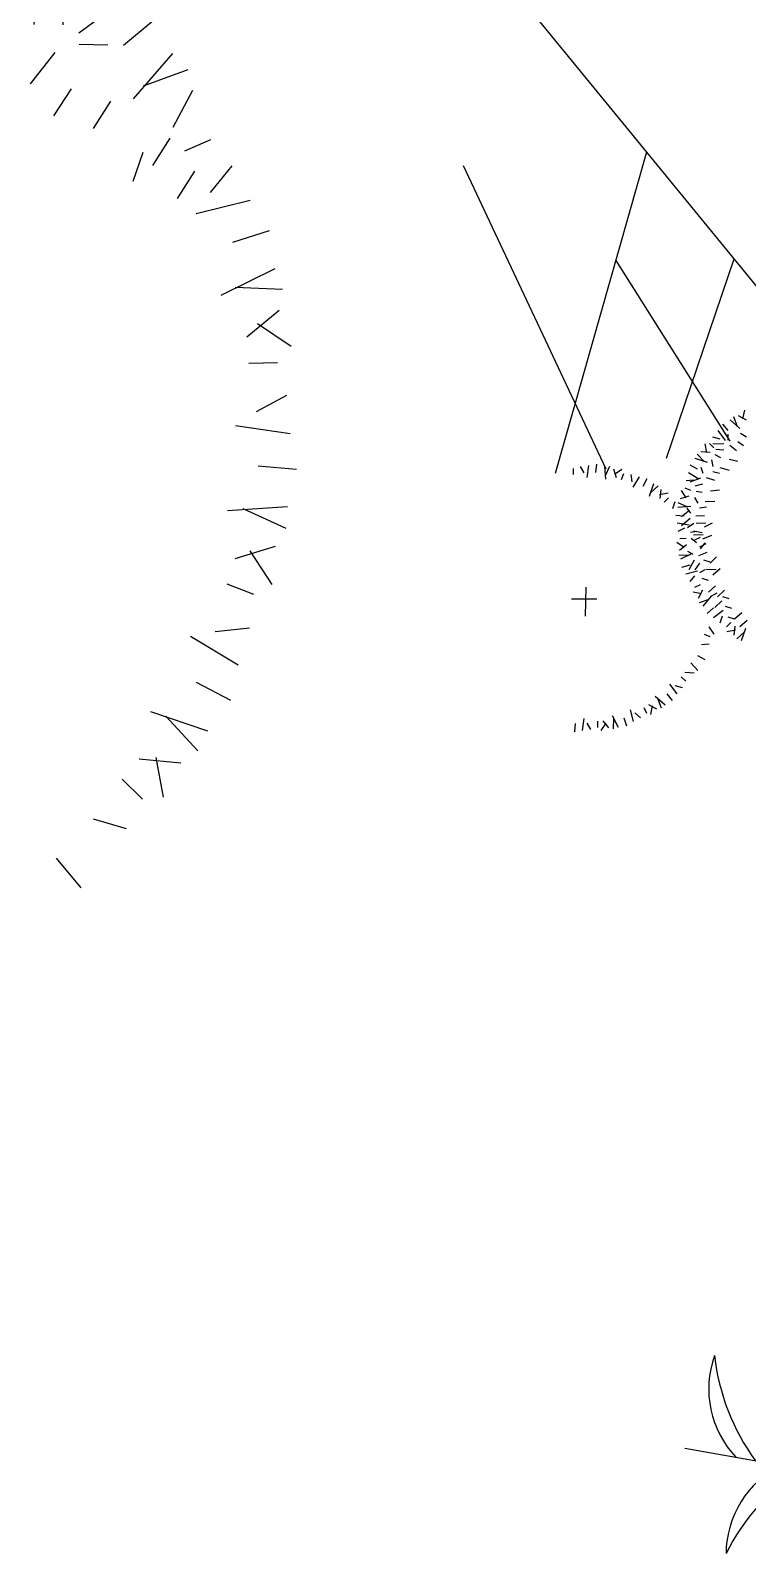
# Model space of a CAD drawing. Header units: millimetres. Extents: x 216896 to 446004, y 63591 to 243769.
# Drawn here: x 394242 to 395228, y 87406 to 89499 of the extents above; entities that cross this region are included whole.
import ezdxf

# ---------------------------------------------------------------- set-up
doc = ezdxf.new("R2010")
doc.units = ezdxf.units.MM
doc.layers.add('green', color=7, linetype='Continuous', true_color=0x45e718)

# ---------------------------------------------------------------- blocks, each defined once
blk = doc.blocks.new('arbor2')
at = {"color": 0}
for p, q in [((-0.0029, 0.4442), (0.0167, 0.4223)), ((0.0347, 0.449), (0.0173, 0.4257)), ((0.0933, 0.45), (0.0739, 0.4243)), ((-0.0858, 0.4092), (-0.0919, 0.4366)), ((-0.0337, 0.4362), (-0.0532, 0.4009)), ((-0.0109, 0.4122), (-0.0132, 0.4328)), ((0.0617, 0.4386), (0.0458, 0.4212)), ((-0.1338, 0.4234), (-0.1154, 0.3942)), ((0.0879, 0.4222), (0.0785, 0.3914)), ((-0.1458, 0.4137), (-0.1508, 0.3835)), ((0.1157, 0.4006), (0.1329, 0.4188)), ((0.1285, 0.4207), (0.1191, 0.3898)), ((0.0573, 0.4078), (0.0663, 0.3875)), ((0.0942, 0.399), (0.085, 0.3801)), ((0.151, 0.41), (0.1426, 0.3821)), ((0.1799, 0.4095), (0.171, 0.3876)), ((-0.168, 0.3753), (-0.178, 0.3935)), ((0.2064, 0.3959), (0.1988, 0.3623)), ((-0.2012, 0.3625), (-0.2019, 0.3875)), ((0.1863, 0.379), (0.2017, 0.363)), ((0.224, 0.3833), (0.2218, 0.3625)), ((-0.236, 0.3439), (-0.2521, 0.3669)), ((-0.2024, 0.3442), (-0.2274, 0.3757)), ((0.2511, 0.3761), (0.2379, 0.3535)), ((0.2685, 0.3644), (0.2468, 0.3344)), ((0.2644, 0.3606), (0.2755, 0.3218)), ((-0.253, 0.3081), (-0.2722, 0.3474)), ((0.2563, 0.3441), (0.2475, 0.3207)), ((0.2956, 0.348), (0.3018, 0.3206)), ((-0.2858, 0.3386), (-0.2576, 0.3187)), ((-0.2931, 0.3251), (-0.2862, 0.2953)), ((0.2854, 0.3011), (0.2984, 0.3174)), ((0.3137, 0.3181), (0.3121, 0.2887)), ((-0.3159, 0.3095), (-0.2866, 0.3078)), ((-0.299, 0.2812), (-0.3152, 0.2941)), ((-0.3248, 0.2566), (-0.335, 0.2794)), ((-0.3188, 0.2393), (-0.3541, 0.2588)), ((0.3481, 0.2381), (0.3711, 0.2543)), ((-0.3498, 0.2261), (-0.3735, 0.2411)), ((-0.3518, 0.1866), (-0.3846, 0.2155)), ((-0.3938, 0.2022), (-0.3601, 0.1945)), ((0.3667, 0.2034), (0.3918, 0.2041)), ((-0.3954, 0.1869), (-0.3776, 0.162)), ((0.3796, 0.1701), (0.3978, 0.1802)), ((-0.4105, 0.1637), (-0.3827, 0.1734)), ((0.4122, 0.175), (0.3995, 0.1485)), ((-0.384, 0.1441), (-0.4039, 0.1498)), ((0.4179, 0.1479), (0.3878, 0.1529)), ((0.4276, 0.136), (0.3984, 0.1176)), ((-0.3984, 0.1115), (-0.4166, 0.1287)), ((0.3869, 0.1173), (0.4305, 0.1201)), ((-0.3863, 0.0977), (-0.4263, 0.1023)), ((0.4134, 0.0879), (0.4408, 0.0941)), ((-0.4098, 0.0738), (-0.4375, 0.0785)), ((0.4008, 0.0568), (0.4396, 0.0679)), ((-0.3966, 0.0364), (-0.438, 0.0506)), ((0.4173, 0.0487), (0.4407, 0.0398)), ((-0.4413, 0.0348), (-0.4073, 0.0406)), ((0.0096, 0.0359), (-0.0121, -0.0451)), ((-0.442, -0.0071), (-0.4201, 0.0125)), ((-0.4369, 0.02), (-0.411, 0.0039)), ((0.0385, -0.0091), (-0.056, 0.0132)), ((0.4164, 0.0131), (0.4371, 0.0154)), ((0.4484, 0.005), (0.4265, -0.0145)), ((0.4433, -0.0221), (0.4174, -0.006)), ((-0.41, -0.0152), (-0.4307, -0.0174)), ((-0.3846, -0.0322), (-0.4117, -0.0497)), ((-0.4109, -0.0507), (-0.4343, -0.0419)), ((0.403, -0.0385), (0.4444, -0.0527)), ((0.4477, -0.0369), (0.4137, -0.0427)), ((-0.3944, -0.0588), (-0.4332, -0.0699)), ((0.4162, -0.0758), (0.4439, -0.0806)), ((-0.407, -0.09), (-0.4344, -0.0962)), ((-0.37, -0.0888), (-0.3971, -0.1064)), ((0.3927, -0.0998), (0.4327, -0.1044)), ((-0.3805, -0.1194), (-0.4241, -0.1222)), ((-0.4212, -0.138), (-0.392, -0.1196)), ((-0.3527, -0.1214), (-0.3797, -0.139)), ((0.4048, -0.1136), (0.423, -0.1307)), ((-0.4115, -0.15), (-0.3814, -0.155)), ((-0.4058, -0.177), (-0.3931, -0.1506)), ((-0.333, -0.1453), (-0.3601, -0.1628)), ((0.3904, -0.1461), (0.4103, -0.1519)), ((-0.3601, -0.1628), (-0.3586, -0.185)), ((0.4018, -0.1889), (0.384, -0.1641)), ((0.4169, -0.1658), (0.3891, -0.1755)), ((-0.3732, -0.1722), (-0.3914, -0.1822)), ((-0.3277, -0.1808), (-0.3262, -0.203)), ((-0.2987, -0.1979), (-0.2972, -0.22)), ((0.3582, -0.1886), (0.391, -0.2176)), ((0.4002, -0.2043), (0.3665, -0.1966)), ((-0.3603, -0.2054), (-0.3854, -0.2062)), ((-0.342, -0.2066), (-0.3736, -0.2317)), ((-0.3119, -0.2192), (-0.3389, -0.2368)), ((-0.2748, -0.2198), (-0.3019, -0.2374)), ((0.3562, -0.2282), (0.3799, -0.2432)), ((-0.3417, -0.2402), (-0.3647, -0.2564)), ((0.3252, -0.2413), (0.3605, -0.2609)), ((-0.2687, -0.2525), (-0.2957, -0.27)), ((-0.2092, -0.2529), (-0.2363, -0.2705)), ((-0.1885, -0.2484), (-0.1689, -0.2704)), ((0.2749, -0.2523), (0.2764, -0.2744)), ((0.3091, -0.2484), (0.3163, -0.2709)), ((-0.306, -0.2572), (-0.3453, -0.2765)), ((-0.3365, -0.29), (-0.3165, -0.2618)), ((-0.2713, -0.2835), (-0.2775, -0.2561)), ((-0.2321, -0.2796), (-0.2232, -0.2562)), ((-0.1965, -0.2804), (-0.1988, -0.2598)), ((0.3312, -0.2587), (0.3414, -0.2815)), ((-0.3194, -0.2693), (-0.301, -0.2985)), ((-0.1741, -0.2747), (-0.2004, -0.2894)), ((-0.0699, -0.2921), (-0.0527, -0.2739)), ((0.2856, -0.2669), (0.2928, -0.2894)), ((-0.2575, -0.2803), (-0.256, -0.3024)), ((0.2068, -0.2831), (0.214, -0.3055)), ((0.2369, -0.2818), (0.2441, -0.3043)), ((0.3054, -0.2832), (0.3216, -0.2962)), ((-0.3229, -0.2974), (-0.2932, -0.2904)), ((-0.3073, -0.3202), (-0.3057, -0.2908)), ((-0.1969, -0.2903), (-0.1954, -0.3124)), ((0.0208, -0.2967), (0.0132, -0.3304)), ((0.1508, -0.2882), (0.1504, -0.3182)), ((0.2995, -0.3272), (0.2926, -0.2974)), ((-0.279, -0.3032), (-0.292, -0.3194)), ((-0.2259, -0.3012), (-0.241, -0.3157)), ((-0.1101, -0.3092), (-0.1295, -0.335)), ((0.1144, -0.3076), (0.1161, -0.3399)), ((0.1843, -0.3013), (0.1958, -0.328)), ((0.2594, -0.3102), (0.2786, -0.3495)), ((-0.1688, -0.3103), (-0.1862, -0.3335)), ((-0.1418, -0.3206), (-0.1576, -0.3381)), ((-0.0697, -0.3177), (-0.0893, -0.3405)), ((0.2922, -0.3407), (0.264, -0.3208)), ((-0.2545, -0.329), (-0.2773, -0.3393)), ((-0.2371, -0.3231), (-0.2566, -0.3583)), ((-0.2097, -0.3241), (-0.2344, -0.333)), ((0.0023, -0.3282), (-0.0072, -0.3591)), ((0.0432, -0.3224), (0.0325, -0.3505)), ((-0.1155, -0.337), (-0.1249, -0.3678)), ((-0.075, -0.3386), (-0.0844, -0.3694)), ((0.0975, -0.3367), (0.0966, -0.3603)), ((0.211, -0.3382), (0.2314, -0.3432)), ((-0.2039, -0.3443), (-0.2399, -0.3533)), ((-0.224, -0.354), (-0.239, -0.3777)), ((-0.1873, -0.3518), (-0.1816, -0.372)), ((-0.1461, -0.3515), (-0.1371, -0.3717)), ((-0.0525, -0.3493), (-0.0609, -0.3771)), ((-0.0235, -0.3498), (-0.0325, -0.3716)), ((0.0702, -0.3462), (0.0718, -0.3752)), ((0.1479, -0.3462), (0.153, -0.3666)), ((0.1758, -0.3437), (0.1712, -0.3695)), ((0.1962, -0.3488), (0.186, -0.3844)), ((0.2088, -0.3463), (0.2338, -0.3778)), ((0.2424, -0.346), (0.2586, -0.3689)), ((-0.1844, -0.356), (-0.2133, -0.3889)), ((-0.2, -0.398), (-0.1924, -0.3643)), ((-0.1093, -0.3603), (-0.1184, -0.3791)), ((0.0753, -0.3657), (0.0981, -0.3554)), ((0.114, -0.3632), (0.1339, -0.3729)), ((0.2076, -0.3646), (0.2083, -0.3896)), ((-0.0862, -0.3763), (-0.1064, -0.3931)), ((0.0205, -0.3759), (0.0184, -0.3968)), ((0.0998, -0.3915), (0.1128, -0.3753)), ((0.1281, -0.3745), (0.1265, -0.4039)), ((-0.1847, -0.3996), (-0.1599, -0.3818)), ((-0.1616, -0.4147), (-0.1713, -0.387)), ((-0.0171, -0.3802), (-0.0017, -0.3962)), ((0.0477, -0.3831), (0.0345, -0.4058)), ((0.1216, -0.3847), (0.1243, -0.4284)), ((0.1522, -0.4157), (0.1572, -0.3856)), ((0.1744, -0.3774), (0.1844, -0.3956)), ((-0.1419, -0.3882), (-0.1477, -0.4082)), ((-0.0739, -0.3933), (-0.1046, -0.414)), ((-0.0956, -0.3905), (-0.1001, -0.4305)), ((-0.0557, -0.3947), (-0.0434, -0.4117)), ((0.0651, -0.3948), (0.0433, -0.4248)), ((0.061, -0.3987), (0.0721, -0.4374)), ((0.0826, -0.3899), (0.1, -0.4017)), ((0.1402, -0.4254), (0.1218, -0.3962)), ((0.1792, -0.41), (0.1527, -0.3973)), ((-0.1093, -0.4026), (-0.1265, -0.4208)), ((-0.0343, -0.4008), (-0.0484, -0.4422)), ((-0.0716, -0.4141), (-0.0764, -0.4417)), ((-0.0327, -0.4456), (-0.0385, -0.4115)), ((-0.0179, -0.4412), (-0.0017, -0.4152)), ((0.0173, -0.4143), (0.0196, -0.4349)), ((0.0529, -0.4151), (0.044, -0.4385)), ((0.0922, -0.4112), (0.0983, -0.4386)), ((0.0093, -0.4463), (-0.0103, -0.4243))]:
    blk.add_line(p, q, dxfattribs=at)

msp = doc.modelspace()

# ---------------------------------------------------------------- linework, layer by layer
at = {"layer": 'green'}
for p, q in [((394878, 89589.7), (395359.3, 89001.3)), ((395089, 89331.8), (394963.2, 88890.5)), ((394837, 89313.8), (395032.9, 88896.8)), ((395046.5, 89183), (395203.2, 88934.8)), ((395209, 89185), (395116, 88911.2)), ((395217.1, 88952.2), (395203.6, 88964.1)), ((395208.5, 88968.5), (395213.4, 88955.2)), ((395214.7, 88970), (395225.8, 88964.1)), ((395223.3, 88977.4), (395220.8, 88965.6)), ((395190, 88937.4), (395180.1, 88940.4)), ((395197.4, 88935.9), (395187.5, 88949.3)), ((395201.1, 88949.3), (395193.7, 88958.2)), ((395200.9, 88936), (395201, 88944.6)), ((395226, 88940.3), (395217.9, 88945.5)), ((395163.7, 88920.8), (395176.2, 88919.6)), ((395168.9, 88931), (395171.1, 88919.1)), ((395181.3, 88925.6), (395175.2, 88931.5)), ((395195.1, 88931.2), (395179.8, 88930.9)), ((395194.9, 88922.6), (395184.1, 88923.5)), ((395212.7, 88921.4), (395203.3, 88928.8)), ((395222.3, 88928.4), (395214.2, 88933.7)), ((394988.6, 88888.8), (394988.4, 88897.4)), ((395003.1, 88891.1), (394998.2, 88900.2)), ((395007.3, 88884.8), (395009.7, 88901.2)), ((395019.3, 88891.6), (395020.4, 88903.2)), ((395032.8, 88882.4), (395031.5, 88900.4)), ((395038.2, 88900), (395032.2, 88887.1)), ((395159.1, 88896.5), (395148.9, 88901.8)), ((395172.8, 88905.3), (395155.7, 88911.1)), ((395158.6, 88917.1), (395168.2, 88906.7)), ((395166.6, 88890.4), (395163.8, 88898.6)), ((395180.6, 88900), (395178.8, 88909)), ((395190.9, 88911.7), (395183.4, 88915.9)), ((395202.7, 88894.3), (395190.1, 88898.4)), ((395214.3, 88906.7), (395202.3, 88909.7)), ((395043.6, 88896.7), (395047.3, 88884.7)), ((395054.9, 88895.8), (395044.8, 88889.2)), ((395054.7, 88882.2), (395057.8, 88890.2)), ((395069, 88878.8), (395067.9, 88889.1)), ((395070.4, 88871.4), (395079, 88885.6)), ((395084.2, 88873.1), (395089.6, 88883.3)), ((395093.1, 88859.4), (395098.8, 88876.5)), ((395153.4, 88881.3), (395143.1, 88880.2)), ((395160.8, 88882.7), (395146.6, 88891.3)), ((395162.8, 88883.9), (395148.5, 88878.5)), ((395182.7, 88880.8), (395171.3, 88884.5)), ((395189.3, 88890.6), (395179.9, 88892.8)), ((395104.8, 88873.6), (395094.4, 88863.9)), ((395118.7, 88863.3), (395106.8, 88861.1)), ((395108.5, 88868.5), (395107.3, 88855.9)), ((395113.3, 88850.8), (395119.2, 88857)), ((395135.5, 88855.9), (395147.5, 88859.5)), ((395136.3, 88867.2), (395143, 88857.1)), ((395149.9, 88867), (395142, 88870.1)), ((395165.6, 88875.8), (395155.1, 88872.9)), ((395159.8, 88849.7), (395155.1, 88857.5)), ((395165.5, 88864.2), (395157, 88865.6)), ((395189.3, 88867.5), (395176.9, 88866.2)), ((395125.1, 88842.2), (395128.1, 88852.1)), ((395149.8, 88845), (395131.8, 88843.8)), ((395132.1, 88850.5), (395145.1, 88844.5)), ((395137, 88831.1), (395145.9, 88838.5)), ((395149.9, 88835.9), (395144.5, 88842.6)), ((395171.2, 88843.9), (395161.6, 88842.6)), ((395182.6, 88851.8), (395169.3, 88851.4)), ((395140.5, 88831.6), (395129, 88832.6)), ((395147.3, 88819.6), (395130.9, 88822)), ((395141.1, 88815.4), (395132, 88810.5)), ((395148.6, 88828.5), (395137, 88818.5)), ((395154, 88821.8), (395145.2, 88815.5)), ((395168.3, 88832.3), (395156.4, 88831.9)), ((395170.2, 88822.2), (395156.9, 88821.8)), ((395179.1, 88822.1), (395167.9, 88816.7)), ((395130.7, 88795.9), (395140.7, 88789)), ((395134.2, 88785), (395143.9, 88793)), ((395143.3, 88800.9), (395134.8, 88800.7)), ((395157.9, 88810.9), (395149.4, 88809.2)), ((395157.5, 88795.3), (395150.4, 88801)), ((395166.5, 88805.9), (395153.2, 88805.5)), ((395165.1, 88808.9), (395153.3, 88811.3)), ((395155.4, 88799.4), (395163.2, 88802.8)), ((395170.2, 88793.7), (395161.6, 88789.3)), ((395163, 88786.9), (395169.5, 88794.9)), ((395178.1, 88805.1), (395165.8, 88800.1)), ((395133.2, 88778.8), (395147.4, 88778.2)), ((395151.6, 88780.5), (395135.4, 88772.5)), ((395153, 88778.9), (395145.5, 88783.3)), ((395171.5, 88781.9), (395160.4, 88777.4)), ((395185, 88775.9), (395176.4, 88767.1)), ((395148.2, 88764.6), (395137.1, 88761.1)), ((395159.1, 88756), (395143, 88752)), ((395154.2, 88771.5), (395146.8, 88758.2)), ((395161.6, 88767.1), (395155.4, 88758.2)), ((395169, 88758.2), (395161.6, 88753.7)), ((395176.4, 88768.5), (395167.8, 88771.5)), ((395184.7, 88757.9), (395170.5, 88758.4)), ((395190, 88759.6), (395180.1, 88750.8)), ((395005.6, 88734.2), (395004.4, 88694.2)), ((395154.9, 88749.8), (395148.4, 88741.8)), ((395162.5, 88737.2), (395154.7, 88733.8)), ((395160.2, 88719.1), (395166.1, 88730.3)), ((395173.9, 88743.3), (395165.3, 88746.3)), ((395183.8, 88735.9), (395173.9, 88727.1)), ((395196.2, 88730), (395186.3, 88721.1)), ((395020.4, 88717.9), (394985.9, 88717.9)), ((395152.8, 88727.8), (395164.6, 88725.3)), ((395161.7, 88713), (395175, 88717.9)), ((395177.9, 88721.6), (395166.1, 88708)), ((395176.9, 88721.3), (395185.9, 88726.2)), ((395192.5, 88715.2), (395182.6, 88706.3)), ((395202.3, 88718.2), (395193.7, 88721.1)), ((395180.9, 88705.6), (395172, 88698.2)), ((395194.2, 88701.9), (395180.9, 88692)), ((395192.8, 88694.5), (395189.8, 88684.6)), ((395206, 88704.8), (395197.4, 88707.8)), ((395209.7, 88690), (395201.1, 88693)), ((395219.6, 88698.9), (395209.7, 88690)), ((395227, 88688.5), (395217.1, 88679.6)), ((395168, 88669.6), (395175.9, 88666.5)), ((395181.6, 88669.4), (395174.9, 88679.5)), ((395204.6, 88685.8), (395198.7, 88679.6)), ((395199.2, 88673.3), (395211.1, 88675.6)), ((395209.4, 88668.2), (395210.6, 88680.7)), ((395213.1, 88663), (395223.5, 88672.7)), ((395224.8, 88677.3), (395219.1, 88660.2)), ((395164.5, 88655.4), (395174.8, 88656.4)), ((395159.3, 88619.5), (395149.7, 88630)), ((395158.8, 88640.2), (395169, 88634.8)), ((395136.6, 88611.1), (395142.7, 88605.1)), ((395154.2, 88615.8), (395141.7, 88617)), ((395100.8, 88584.4), (395114.3, 88572.5)), ((395116.8, 88587.4), (395124.2, 88578.5)), ((395120.5, 88600.7), (395130.4, 88587.4)), ((395127.9, 88599.2), (395137.8, 88596.3)), ((395066.3, 88565.5), (395070.4, 88549.4)), ((395085.1, 88569), (395088.6, 88561.1)), ((395103.2, 88566.6), (395092.1, 88572.5)), ((395094.6, 88559.2), (395097.1, 88571.1)), ((395109.4, 88568.1), (395104.5, 88581.4)), ((394990.8, 88547), (394989.7, 88535.5)), ((395002.8, 88553.8), (395000.4, 88537.4)), ((395007, 88547.5), (395011.9, 88538.4)), ((395021.5, 88549.8), (395021.7, 88541.2)), ((395026.5, 88537.1), (395033.3, 88547.1)), ((395037.3, 88540.7), (395029.3, 88550.4)), ((395041.8, 88558), (395049.9, 88541.9)), ((395043.6, 88539.7), (395044.1, 88553.9)), ((395057.8, 88554.6), (395061.2, 88543.6)), ((395072.6, 88561.3), (395080.6, 88554.8)), ((395141.3, 87550.7), (395722.4, 87448.2))]:
    msp.add_line(p, q, dxfattribs=at)
for centre, radius, start, end in [((395310.5, 87632.3), 136.2, 160.3757, 223.71), ((395486.7, 87713.4), 306.6, 186.6206, 215.9237), ((395334.3, 87405.2), 136.2, 116.2899, 179.6243), ((395472.2, 87268.7), 306.6, 124.0763, 153.3793)]:
    msp.add_arc(centre, radius, start, end, dxfattribs=at)

# ---------------------------------------------------------------- block references
at = {"layer": 'green', "extrusion": (0, 0, -1), "xscale": 1889.019404636242, "yscale": 1889.019404636242, "zscale": -1889.019404638697, "rotation": 194.9999999995664}
msp.add_blockref('arbor2', (-393758.8, 88966.3), dxfattribs=at)

doc.saveas('drawing.dxf')
